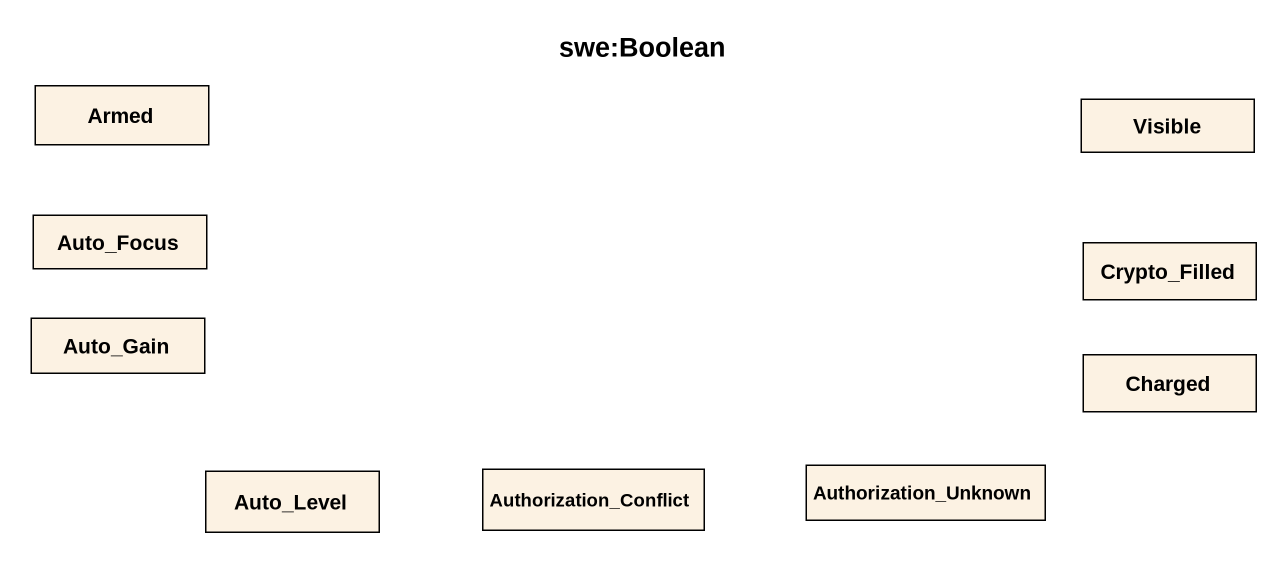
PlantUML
@startuml
title swe:Boolean
hide circle
hide empty members
class Armed
class Visible
class Auto_Focus
class Crypto_Filled
class Auto_Gain
class Charged
class Auto_Level
class Authorization_Conflict
class Authorization_Unknown
@enduml
